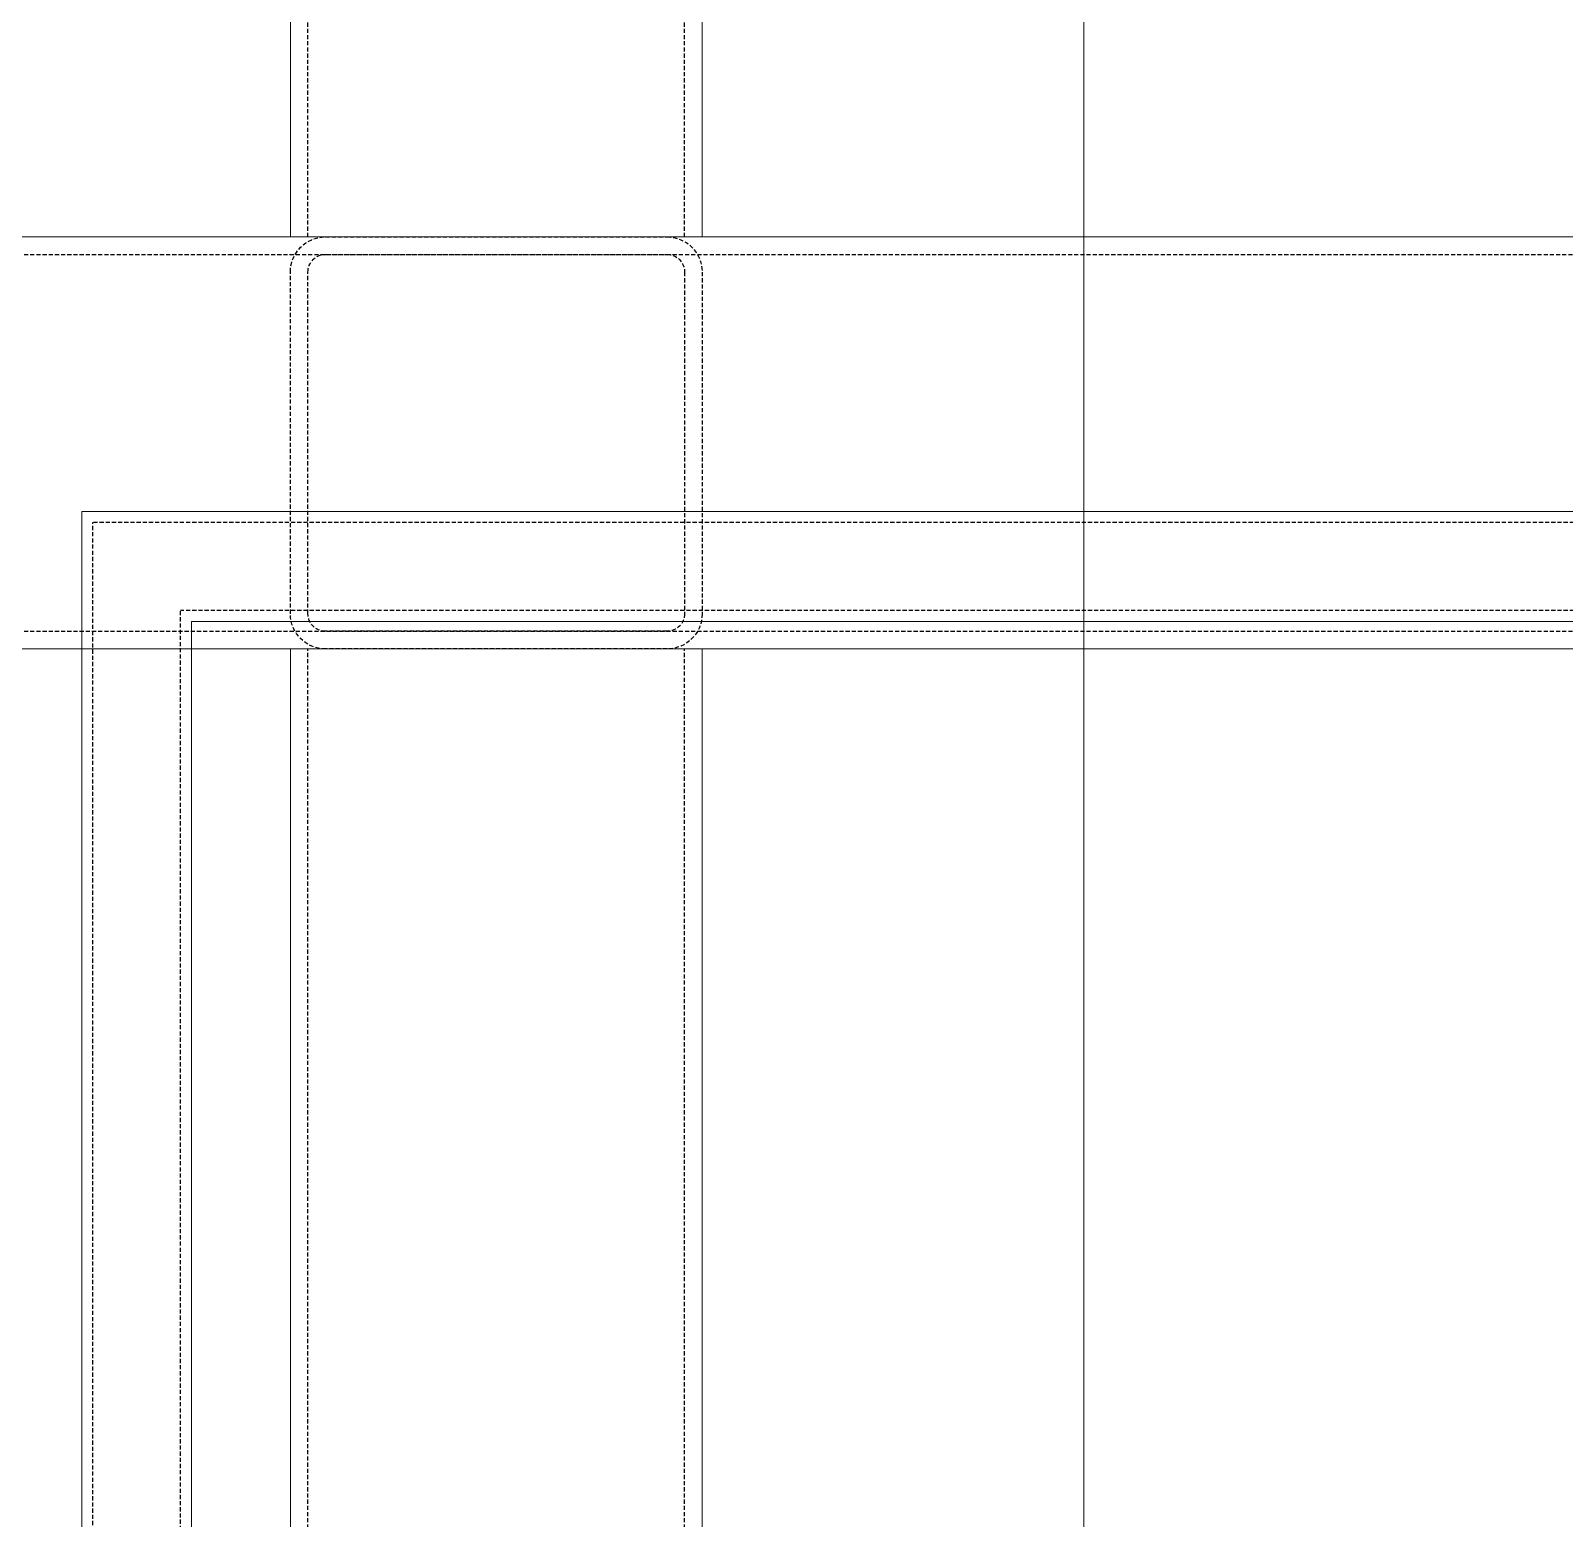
# Model space of a CAD drawing. Header units: millimetres. Extents: x -32759 to 129432, y 390 to 54305.
# Drawn here: x 20694.7 to 20974, y 25513.6 to 25784.4 of the extents above; entities that cross this region are included whole.
import ezdxf

# ---------------------------------------------------------------- set-up
doc = ezdxf.new("R2010")
doc.units = ezdxf.units.MM
doc.linetypes.add('HIDDEN', pattern=[0.375, 0.25, -0.125])
doc.layers.add('_BODY', color=7, linetype='Continuous', lineweight=13)
doc.layers.add('HL', color=2, linetype='HIDDEN')

# ---------------------------------------------------------------- blocks, each defined once
blk = doc.blocks.new('y8ll')
at = {"ltscale": 0.5}
for p, q in [((206532.54, 29889.07), (205707.54, 29889.07)), ((205707.54, 29814.07), (206532.54, 29814.07))]:
    blk.add_line(p, q, dxfattribs=at)
at = {"layer": 'HL', "ltscale": 3}
for p, q in [((205707.54, 29885.87), (206532.54, 29885.87)), ((205707.54, 29817.27), (206532.54, 29817.27))]:
    blk.add_line(p, q, dxfattribs=at)
blk = doc.blocks.new('78544')
at = {"color": 0, "rotation": 90}
blk.add_blockref('y8ll', (222093.38, -183563.49), dxfattribs=at)
blk = doc.blocks.new('4E4TE')
at = {"ltscale": 0.5}
for p, q in [((197894.89, 18128.05), (197204.89, 18128.05)), ((197894.89, 18128.05), (197894.89, 18053.05)), ((197204.89, 18053.05), (197894.89, 18053.05))]:
    blk.add_line(p, q, dxfattribs=at)
at = {"layer": 'HL', "ltscale": 3}
for p, q in [((197204.89, 18124.85), (197894.89, 18124.85)), ((197204.89, 18056.25), (197894.89, 18056.25))]:
    blk.add_line(p, q, dxfattribs=at)
blk = doc.blocks.new('567W')
at = {"ltscale": 0.5}
for p, q in [((198484.89, 18128.05), (197944.89, 18128.05)), ((197944.89, 18128.05), (197944.89, 18053.05)), ((198484.89, 18128.05), (198484.89, 18053.05)), ((197944.89, 18053.05), (198484.89, 18053.05))]:
    blk.add_line(p, q, dxfattribs=at)
at = {"layer": 'HL', "ltscale": 3}
for p, q in [((197944.89, 18124.85), (198484.89, 18124.85)), ((197944.89, 18056.25), (198484.89, 18056.25))]:
    blk.add_line(p, q, dxfattribs=at)
blk = doc.blocks.new('875654')
at = {"layer": 'HL', "ltscale": 3}
for p, q in [((237346.1, 2606.34), (237283.9, 2606.34)), ((237346.1, 2603.14), (237283.9, 2603.14)), ((237277.5, 2599.94), (237277.5, 2537.74)), ((237280.7, 2599.94), (237280.7, 2537.74)), ((237349.3, 2537.74), (237349.3, 2599.94)), ((237352.5, 2537.74), (237352.5, 2599.94)), ((237283.9, 2534.54), (237346.1, 2534.54)), ((237283.9, 2531.34), (237346.1, 2531.34))]:
    blk.add_line(p, q, dxfattribs=at)
for centre, radius, start, end in [((237283.9, 2599.94), 6.4, 90, 180), ((237346.1, 2599.94), 6.4, 0, 90), ((237283.9, 2599.94), 3.2, 90, 180), ((237346.1, 2599.94), 3.2, 0, 90), ((237283.9, 2537.74), 6.4, 180, 270), ((237283.9, 2537.74), 3.2, 180, 270), ((237346.1, 2537.74), 6.4, 270, 0), ((237346.1, 2537.74), 3.2, 270, 0)]:
    blk.add_arc(centre, radius, start, end, dxfattribs=at)
blk = doc.blocks.new('T7ETT')
at = {"ltscale": 0.5}
for p, q in [((208158.87, 18593.09), (206535.87, 18593.09)), ((206535.87, 18518.09), (208158.87, 18518.09))]:
    blk.add_line(p, q, dxfattribs=at)
at = {"layer": 'HL', "ltscale": 3}
for p, q in [((206535.87, 18589.89), (208158.87, 18589.89)), ((206535.87, 18521.29), (208158.87, 18521.29))]:
    blk.add_line(p, q, dxfattribs=at)
blk = doc.blocks.new('574534')
at = {"rotation": 90}
blk.add_blockref('T7ETT', (212886.91, -187231.41), dxfattribs=at)
at = {"color": 0, "rotation": 90}
blk.add_blockref('y8ll', (224182.89, -186403.08), dxfattribs=at)
for name, p in [('4E4TE', (-3601.06, 1601.41)), ('567W', (-3576.07, 1601.41))]:
    blk.add_blockref(name, p)
at = {"color": 0}
blk.add_blockref('875654', (-42983.68, 17123.12), dxfattribs=at)
blk = doc.blocks.new('5r4ywwtwt')
at = {"color": 6, "ltscale": 0.5}
for p, q in [((214731.22, 20341.99), (214731.22, 19601.99)), ((214751.22, 20321.99), (214751.22, 19621.99)), ((215282.22, 19621.99), (214751.22, 19621.99)), ((215284.22, 19601.99), (214731.22, 19601.99))]:
    blk.add_line(p, q, dxfattribs=at)
at = {"layer": 'HL', "ltscale": 3}
for p, q in [((214733.22, 20339.99), (214733.22, 19603.99)), ((214749.22, 20323.99), (214749.22, 19619.99)), ((215284.22, 19619.99), (214749.22, 19619.99)), ((215284.22, 19603.99), (214733.22, 19603.99))]:
    blk.add_line(p, q, dxfattribs=at)
blk = doc.blocks.new('6rw4w')
at = {"rotation": 90}
blk.add_blockref('5r4ywwtwt', (234436.19, -193115.66), dxfattribs=at)
blk = doc.blocks.new('y8e5ey')
at = {"color": 1, "ltscale": 0.5}
blk.add_line((97726.395, 11038.01), (97726.395, 15502.823), dxfattribs=at)
at = {"rotation": 90}
for name, p in [('78544', (120364.948, -179805.35)), ('574534', (117525.357, -181894.861)), ('6rw4w', (119524.453, -202410.239))]:
    blk.add_blockref(name, p, dxfattribs=at)
blk = doc.blocks.new('1')
at = {"color": 6, "xscale": -1}
blk.add_blockref('y8e5ey', (100575.763, -6800.077), dxfattribs=at)
blk = doc.blocks.new('sdfgsdfgcxvxbxcv')
at = {"color": 1, "ltscale": 0.5}
blk.add_line((269230.406, 137030.925), (269230.406, 141495.738), dxfattribs=at)
blk.add_blockref('1', (266381.038, 132792.991))

msp = doc.modelspace()

# ---------------------------------------------------------------- block references
at = {"layer": '_BODY'}
msp.add_blockref('sdfgsdfgcxvxbxcv', (-248343.91, -112719.97), dxfattribs=at)

doc.saveas('drawing.dxf')
